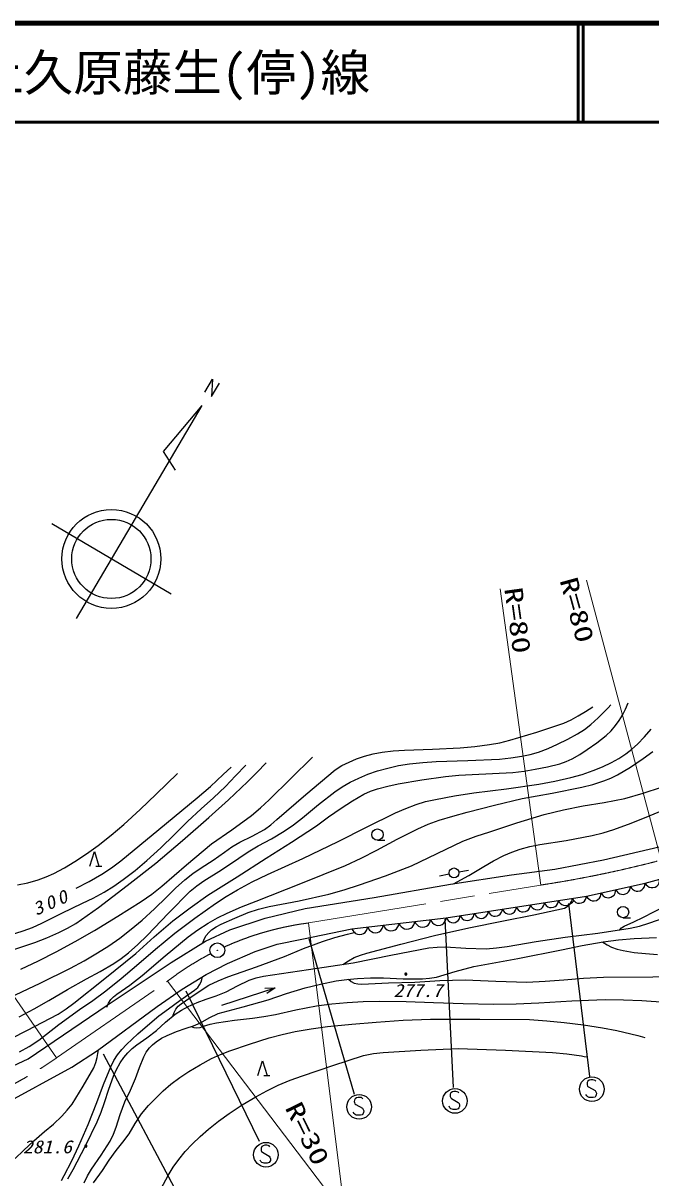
# Model space of a CAD drawing. Units: millimetres, scale not verified. Extents: x 40000 to 680000, y 20000 to 380000.
# Drawn here: x 241663 to 305097, y 263307 to 380000 of the extents above; entities that cross this region are included whole.
import ezdxf
from ezdxf.enums import TextEntityAlignment as Align

# ---------------------------------------------------------------- set-up
doc = ezdxf.new("R2010")
doc.units = ezdxf.units.MM
doc.header["$LTSCALE"] = 1000
doc.linetypes.add('CHAIN', pattern=[18.5, 12, -1.5, 3.5, -1.5])
for name, color, linetype, lineweight in [('M-BGD', 7, 'Continuous', 25), ('M-BGD-HTXT', 7, 'Continuous', 13), ('M-BMK', 2, 'CHAIN', 13), ('M-STR-STRC', 7, 'Continuous', 25), ('M-TTL', 2, 'Continuous', 140), ('M-TTL-LINE', 7, 'Continuous', 50)]:
    doc.layers.add(name, color=color, linetype=linetype, lineweight=lineweight)
doc.layers.add('M-BMK-SRVR', color=7, linetype='Continuous')
doc.layers.add('M-TTL-TXT', color=7, linetype='Continuous')
doc.styles.add('ＭＳ ゴシック', font='')
doc.styles.get('ＭＳ ゴシック').set_extended_font_data('MS Gothic')

# ---------------------------------------------------------------- blocks, each defined once
blk = doc.blocks.new('BUHIN22')
at = {"color": 7, "linetype": 'Continuous', "lineweight": 25}
blk.add_lwpolyline([(-636, -483), (-477, -593), (-307, -659), (-76, -705), (122, -675), (307, -609), (505, -459), (618, -298), (700, -115), (718, 119), (696, 298), (636, 483)], dxfattribs=at)
blk = doc.blocks.new('BUHIN23')
at = {"color": 7, "linetype": 'Continuous', "lineweight": 25}
blk.add_lwpolyline([(-555, -455), (-409, -548), (-253, -602), (-45, -635), (131, -602), (296, -536), (468, -396), (564, -247), (632, -80), (640, 130), (615, 291), (555, 455)], dxfattribs=at)
blk = doc.blocks.new('BUHIN24')
at = {"color": 7, "linetype": 'Continuous', "lineweight": 25}
blk.add_lwpolyline([(-553, -516), (-393, -605), (-226, -651), (-5, -672), (179, -625), (348, -545), (520, -385), (611, -222), (671, -42), (665, 180), (628, 348), (553, 516)], dxfattribs=at)
blk = doc.blocks.new('BUHIN25')
at = {"color": 7, "linetype": 'Continuous', "lineweight": 25}
blk.add_lwpolyline([(-528, -549), (-362, -629), (-192, -666), (32, -675), (214, -618), (379, -529), (543, -359), (626, -190), (676, -6), (658, 217), (612, 383), (528, 549)], dxfattribs=at)
blk = doc.blocks.new('BUHIN34')
at = {"color": 3, "linetype": 'Continuous', "lineweight": 25}
for radius in [746, 22.5]:
    blk.add_circle((0, 0), radius, dxfattribs=at)
blk = doc.blocks.new('BUHIN49')
at = {"color": 7, "linetype": 'Continuous', "lineweight": 25}
blk.add_circle((0, 0), 498, dxfattribs=at)
blk = doc.blocks.new('BUHIN51')
at = {"color": 7, "linetype": 'Continuous', "lineweight": 25}
blk.add_line((506, -568), (1022, -263), dxfattribs=at)
blk.add_lwpolyline([(-14, -875), (-382, 646), (774, -410)], dxfattribs=at)
blk = doc.blocks.new('BUHIN52')
at = {"color": 7, "linetype": 'Continuous', "lineweight": 25}
blk.add_line((292, -494), (934, -114), dxfattribs=at)
blk.add_circle((0, 0), 574, dxfattribs=at)
blk = doc.blocks.new('BUHIN60')
at = {"color": 7, "linetype": 'Continuous', "lineweight": 25}
blk.add_lwpolyline([(-77, 891), (-174, 921), (-277, 911), (-403, 866), (-569, 767), (-687, 647), (-758, 496), (-758, 336), (-690, 209), (-637, 132), (-530, 50), (-420, 35), (367, 43), (489, -16), (611, -125), (677, -261), (700, -385), (681, -527), (543, -674), (296, -820), (179, -867), (48, -879), (-86, -849), (-235, -770)], dxfattribs=at)
blk.add_circle((0, 0), 1244, dxfattribs=at)

msp = doc.modelspace()

# ---------------------------------------------------------------- linework, layer by layer
at = {"layer": 'M-BGD'}
for p, q in [((260026, 342693), (260811, 344022)), ((260811, 344022), (260713, 342282)), ((260713, 342282), (261494, 343620)), ((259739, 341351), (247021, 319828)), ((259739, 341351), (255826, 336694)), ((255826, 336694), (257039, 334816)), ((256608, 322293), (244556, 329415)), ((300292, 295457), (305917, 296776)), ((295397, 294519), (300292, 295457)), ((304509, 293081), (316252, 296338)), ((285690, 294225), (286671, 294416)), ((291022, 293929), (295397, 294519)), ((277147, 291637), (284855, 292991)), ((284712, 294015), (283739, 293786)), ((284855, 292991), (291022, 293929)), ((298596, 291777), (304509, 293081)), ((284418, 289593), (298596, 291777)), ((270153, 290533), (277147, 291637)), ((262549, 288380), (266125, 289561)), ((266125, 289561), (270153, 290533)), ((274895, 288483), (284418, 289593)), ((260084, 287234), (262549, 288380)), ((269828, 287446), (274895, 288483)), ((256612, 285082), (260084, 287234)), ((267322, 286927), (269828, 287446)), ((262310, 284983), (265118, 286193)), ((265118, 286193), (267322, 286927)), ((250174, 280755), (256612, 285082)), ((260150, 283860), (262310, 284983)), ((257731, 282391), (260150, 283860)), ((261741, 280754), (267145, 282520)), ((255225, 280620), (257731, 282391)), ((242188, 275339), (250174, 280755)), ((249179, 276169), (255225, 280620)), ((246587, 274484), (249179, 276169)), ((236981, 272908), (242188, 275339)), ((239674, 270726), (246587, 274484))]:
    msp.add_line(p, q, dxfattribs=at)
for points in [[(238903, 276607), (242057, 278208), (245192, 279868), (246008, 280387), (246790, 280956), (249935, 283453), (253041, 285995), (254892, 287651), (256792, 289269), (258536, 290592), (260319, 291869), (263285, 293717), (266220, 295617), (268778, 297221), (271299, 298874), (272527, 299801), (273795, 300682), (274933, 301401), (276101, 302067), (276773, 302370), (277479, 302621), (278513, 302906), (279562, 303132), (281945, 303537), (284348, 303883), (285698, 304015), (287054, 304086), (289103, 304156), (291155, 304285), (292285, 304411), (293417, 304597), (294655, 304846), (295879, 305153), (296520, 305371), (297146, 305647), (297913, 306091), (298654, 306590), (299629, 307283), (300570, 308025), (301072, 308497), (301531, 309012), (301906, 309519), (302235, 310066), (302528, 310676), (302794, 311311)], [(240330, 281546), (243396, 283000), (246448, 284514), (247833, 285250), (249188, 286038), (250323, 286766), (251432, 287548), (252570, 288428), (253679, 289362), (254929, 290501), (256139, 291686), (257052, 292584), (258009, 293441), (258815, 294056), (259668, 294631), (260853, 295398), (262002, 296215), (262770, 296753), (263578, 297244), (264823, 297847), (266041, 298505), (266688, 298984), (267310, 299521), (270238, 302059), (273202, 304549), (273884, 304966), (274598, 305330), (275365, 305652), (276153, 305918), (277035, 306147), (277930, 306317), (279062, 306457), (280208, 306539), (283019, 306628), (285827, 306777), (287311, 306907), (288789, 307097), (289821, 307284), (290838, 307528), (293570, 308363), (296288, 309256), (297031, 309590), (297758, 309983), (298500, 310437), (299242, 310917)], [(241250, 279585), (242776, 280381), (244272, 281230), (246148, 282352), (248056, 283423), (249454, 284162), (250826, 284956), (251583, 285471), (252305, 286037), (253269, 286894), (254199, 287801), (256346, 290056), (258540, 292274), (259206, 292825), (259918, 293336), (261694, 294441), (263445, 295602), (264415, 296253), (265417, 296853), (266749, 297563), (268056, 298329), (268991, 298975), (269900, 299679), (271512, 301032), (273157, 302334), (273916, 302836), (274709, 303288), (275585, 303715), (276487, 304089), (277486, 304434), (278508, 304723), (279592, 304964), (280697, 305148), (282048, 305298), (283406, 305388), (286612, 305478), (289814, 305630), (290930, 305740), (292046, 305912), (292895, 306096), (293727, 306339), (294700, 306700), (295663, 307123), (296694, 307626), (297694, 308181), (298381, 308626), (299031, 309119), (299773, 309784), (300486, 310503), (300776, 310810), (301064, 311119)], [(241311, 276031), (242286, 276598), (243237, 277220), (245278, 278797), (247354, 280323), (248699, 281238), (250011, 282205), (251587, 283454), (253133, 284756), (255054, 286418), (257010, 288031), (259030, 289546), (261098, 291021), (262190, 291744), (263321, 292421), (264825, 293213), (266356, 293952), (269937, 295592), (273493, 297287), (276376, 298763), (279291, 300187), (280326, 300644), (281382, 301045), (282339, 301329), (283322, 301557), (285260, 301910), (287213, 302205), (290494, 302612), (293766, 303079), (295384, 303392), (296994, 303764), (298138, 304084), (299265, 304463), (300198, 304837), (301111, 305268), (301860, 305684), (302575, 306151), (303185, 306620), (303754, 307134), (304458, 307865), (305131, 308651)], [(241418, 284400), (243217, 285244), (244990, 286142), (246939, 287199), (248868, 288315), (251248, 289751), (253604, 291245), (254657, 291985), (255683, 292781), (258181, 294941), (260713, 297052), (262744, 298469), (264738, 299935), (265654, 300702), (266539, 301523), (268717, 303680), (270914, 305824)], [(250119, 280553), (250299, 280964), (250532, 281345), (250813, 281620), (251148, 281860), (252442, 282794), (253689, 283767), (256002, 285736), (258354, 287659), (259335, 288368), (260358, 289033), (261303, 289577), (262283, 290071), (263728, 290701), (265199, 291276), (269720, 293050), (274229, 294883), (275819, 295632), (277391, 296440), (279450, 297533), (281546, 298578), (282608, 299042), (283690, 299449), (285092, 299877), (286523, 300251), (289307, 300987), (292098, 301662), (295105, 302194), (298109, 302786), (299232, 303072), (300349, 303420), (301053, 303698), (301733, 304031), (303038, 304827), (304320, 305680), (305306, 306379)], [(238574, 287286), (241671, 288257), (242617, 288619), (243551, 289041), (245582, 290074), (247650, 291059), (248759, 291586), (249840, 292167), (250823, 292781), (251775, 293446), (252986, 294385), (254167, 295375), (255575, 296651), (256942, 297970), (258283, 299315), (259665, 300613), (260899, 301718), (262099, 302872), (263134, 303939), (264182, 305008)], [(238608, 285670), (242840, 287093), (244065, 287565), (245273, 288094), (246134, 288533), (246975, 289030), (248136, 289811), (249265, 290645), (252192, 292865), (255072, 295126), (257773, 297406), (260443, 299739), (262410, 301510), (264346, 303332), (265285, 304284), (266207, 305253)], [(247022, 292584), (248343, 293267), (249632, 294002), (250606, 294644), (251547, 295337), (255394, 298520), (259251, 301698), (260591, 302855), (261890, 304055), (262295, 304441), (262700, 304828)], [(241098, 292910), (242141, 293134), (243176, 293419), (243980, 293718), (244763, 294074), (245834, 294645), (246883, 295273), (248076, 296056), (249242, 296894), (250562, 297933), (251843, 299019), (253491, 300533), (255106, 302098), (256185, 303134), (257277, 304171)], [(259820, 287046), (259964, 287437), (260167, 287811), (260417, 288113), (260709, 288370), (261175, 288675), (261683, 288935), (263047, 289557), (264419, 290116), (265464, 290451), (266525, 290727), (269542, 291315), (272549, 291963), (274104, 292412), (275650, 292921), (278283, 293844), (280904, 294826), (283490, 296102), (286101, 297322), (287446, 297823), (288820, 298271), (291551, 299171), (294301, 300014), (296263, 300484), (298245, 300896), (300365, 301238), (302472, 301639), (304314, 302189), (306154, 302802)], [(285137, 293034), (286684, 293871), (288210, 294765), (289202, 295345), (290231, 295876), (291039, 296220), (291878, 296512), (292858, 296780), (293863, 296992), (296521, 297415), (299164, 297897), (300265, 298173), (301351, 298507), (303106, 299153), (304853, 299861), (306583, 300557)], [(301933, 288325), (302135, 288561), (302380, 288753), (303389, 289185), (304366, 289669), (306431, 290749), (308474, 291885), (309474, 292529), (310511, 293124), (312192, 293929), (313861, 294796), (314331, 295145), (314763, 295541), (314877, 295653), (314997, 295773)], [(273969, 284871), (274536, 285252), (275128, 285578), (275749, 285817), (276404, 286004), (279816, 286939), (283230, 287813), (286703, 288582), (290188, 289293), (293270, 289896), (296374, 290566), (296721, 290785), (297046, 291064), (297169, 291182), (297299, 291310)], [(246185, 263211), (246707, 264159), (247959, 266555), (249148, 268962), (249545, 269934), (249885, 270929), (250312, 272277), (250794, 273600), (251106, 274278), (251475, 274931), (251838, 275461), (252248, 275953), (252684, 276376), (253160, 276752), (254166, 277447), (255137, 278192), (256066, 279047), (257034, 279857), (257662, 280259), (258332, 280616), (259242, 281018), (260175, 281365), (261180, 281706), (262169, 282106), (263330, 282732), (264510, 283301), (265228, 283533), (265968, 283708), (270516, 284354), (275007, 285053), (278812, 285829), (282647, 286549), (283491, 286636), (284347, 286663), (286403, 286533), (288467, 286464), (289510, 286545), (290561, 286688), (293498, 287193), (296440, 287638), (299732, 288054), (303015, 288530), (303951, 288761), (304881, 289053), (306541, 289635)], [(247826, 262814), (248176, 263515), (248584, 264196), (249544, 265597), (250451, 267027), (250794, 267713), (251083, 268424), (251481, 269709), (251939, 270981), (252512, 272159), (253029, 273362), (253413, 274454), (253856, 275535), (254113, 275998), (254425, 276435), (254740, 276768), (255105, 277066), (255646, 277411), (256215, 277702), (257159, 278088), (258138, 278422), (258878, 278667), (259592, 278967), (260469, 279467), (261377, 279915), (263903, 280585), (266424, 281315), (268291, 281946), (270175, 282520), (271720, 282892), (273289, 283207), (274365, 283370), (275446, 283473), (276751, 283526), (278072, 283520), (280054, 283437), (282031, 283416), (282733, 283481), (283424, 283605), (285307, 284169), (287211, 284675), (291643, 285490), (296062, 286364), (298156, 286785), (300261, 287147), (301828, 287348), (303412, 287491), (305648, 287615)], [(256794, 279661), (256920, 280031), (257098, 280366), (257339, 280648), (257637, 280902), (259048, 281878), (260444, 282772), (261389, 283222), (262360, 283618), (265237, 284630), (268086, 285695), (269990, 286475), (271918, 287199), (273164, 287597), (274425, 287937), (274831, 288038), (275247, 288139)], [(300257, 287129), (300677, 286848), (301127, 286621), (301702, 286424), (302300, 286284), (303413, 286097), (304536, 285970), (305749, 285889)], [(245552, 263061), (245827, 263536), (246592, 265020), (247305, 266534), (248231, 268711), (249104, 270917), (249785, 272741), (250522, 274544), (250832, 275159), (251199, 275751), (251625, 276290), (252105, 276799), (253263, 277879), (254472, 278923), (255394, 279670), (256359, 280375), (257483, 281232), (258646, 282042), (258994, 282276), (259304, 282560), (259499, 282815), (259645, 283109), (259724, 283365), (259785, 283638)], [(274547, 283374), (274813, 283151), (275103, 282988), (275490, 282912), (275906, 282894), (278570, 283029), (281233, 283102), (283785, 283245), (286338, 283326), (289442, 283179), (292555, 283093), (294419, 283182), (296283, 283331), (298286, 283499), (300292, 283606), (305278, 283632), (310274, 283685), (312491, 283677), (314708, 283609), (316833, 283529), (318961, 283508), (320851, 283550), (322740, 283619)], [(266105, 282483), (267145, 282520), (266283, 281939)], [(258644, 278608), (258913, 278505), (259197, 278462), (259547, 278514), (259900, 278630), (260556, 278841), (261219, 278991), (263013, 279251), (264829, 279454), (265997, 279606), (267154, 279819), (269230, 280280), (271317, 280683), (272858, 280895), (274417, 281048), (276031, 281142), (277649, 281176), (280377, 281136), (283115, 281035), (286144, 280927), (289182, 280879), (291470, 280906), (293766, 280994), (297107, 281187), (300460, 281320), (302329, 281309), (304197, 281238), (306557, 281082)], [(248764, 262800), (249678, 264042), (250346, 265084), (251063, 266089), (251750, 266908), (252386, 267760), (252972, 268791), (253613, 269797), (254327, 270616), (255096, 271405), (255819, 272108), (256589, 272772), (257487, 273437), (258422, 274054), (259551, 274739), (260706, 275369), (261612, 275784), (262543, 276145), (264529, 276825), (266542, 277450), (267833, 277798), (269149, 278089), (270773, 278375), (272418, 278603), (274864, 278857), (277324, 279053), (280078, 279230), (282843, 279348), (287827, 279347), (292821, 279297), (294585, 279191), (296346, 279025), (298280, 278786), (300218, 278485), (301660, 278204), (303086, 277864), (303780, 277682), (304483, 277493)], [(240868, 265268), (241719, 266071), (242752, 267057), (243833, 268005), (244719, 268750), (245566, 269541), (246113, 270137), (246613, 270771), (247737, 272587), (248814, 274443), (249017, 274955), (249161, 275484), (249231, 275865), (249288, 276250)], [(255606, 262225), (256329, 263561), (256842, 264382), (257405, 265169), (258048, 265961), (258743, 266721), (259545, 267502), (260388, 268238), (261417, 269049), (262484, 269812), (263808, 270682), (265166, 271502), (266278, 272114), (267425, 272676), (268643, 273175), (269884, 273619), (272973, 274681), (276066, 275681), (277055, 275863), (278055, 275986), (281854, 276214), (285629, 276381), (290393, 276215), (295166, 275988), (296616, 275843), (298070, 275637), (298366, 275591), (298672, 275543)]]:
    msp.add_lwpolyline(points, dxfattribs=at)
for radius in [5000, 4000]:
    msp.add_circle((250582, 325854), radius, dxfattribs=at)
at = {"layer": 'M-BGD-HTXT'}
for p, q in [((298575, 323699), (306146, 295421)), ((289860, 322846), (293967, 292899)), ((228114, 299838), (245049, 275428)), ((270500, 289068), (274171, 259608)), ((256267, 283193), (274171, 259608))]:
    msp.add_line(p, q, dxfattribs=at)
at = {"layer": 'M-BMK'}
for p, q in [((270500, 289068), (293967, 292899)), ((245049, 275428), (256267, 283193))]:
    msp.add_line(p, q, dxfattribs=at)
for centre, radius, start, end in [((276472, 408037), 116460, 278.63977, 284.76184), ((274286, 259717), 29594, 97.34961, 114.58923), ((274286, 259717), 29594, 117.49304, 127.50757), ((219539, 312424), 44938, 284.83643, 304.58704)]:
    msp.add_arc(centre, radius, start, end, dxfattribs=at)
at = {"layer": 'M-STR-STRC'}
for p, q in [((296783, 291045), (298878, 273546)), ((284275, 289444), (285126, 272443)), ((270550, 287511), (275109, 271763)), ((258110, 282198), (265516, 267009)), ((249767, 275842), (258470, 259454))]:
    msp.add_line(p, q, dxfattribs=at)
at = {"layer": 'M-TTL'}
msp.add_line((680000, 380000), (40000, 380000), dxfattribs=at)
at = {"layer": 'M-TTL-LINE'}
for p, q in [((297750, 380000), (297750, 370000)), ((298250, 380000), (298250, 370000)), ((40000, 370000), (680000, 370000))]:
    msp.add_line(p, q, dxfattribs=at)

# ---------------------------------------------------------------- block references
at = {"layer": 'M-BGD', "rotation": 329.42002}
for name, p in [('BUHIN52', (277467, 297994)), ('BUHIN51', (248866, 295538)), ('BUHIN49', (285199, 294130)), ('BUHIN24', (300813, 292266)), ('BUHIN24', (302292, 292592)), ('BUHIN24', (303770, 292918)), ('BUHIN25', (305243, 293284)), ('BUHIN23', (295051, 291231)), ('BUHIN23', (296469, 291449)), ('BUHIN23', (297887, 291667)), ('BUHIN24', (299335, 291940)), ('BUHIN23', (286545, 289920)), ('BUHIN23', (287962, 290139)), ('BUHIN23', (289380, 290357)), ('BUHIN23', (290798, 290575)), ('BUHIN23', (292216, 290794)), ('BUHIN23', (293633, 291012)), ('BUHIN52', (302283, 290174)), ('BUHIN22', (277276, 288760)), ('BUHIN22', (278863, 288945)), ('BUHIN22', (280450, 289130)), ('BUHIN22', (282037, 289315)), ('BUHIN22', (283624, 289500)), ('BUHIN23', (285127, 289702)), ('BUHIN22', (275688, 288575)), ('BUHIN51', (265851, 274398))]:
    msp.add_blockref(name, p, dxfattribs=at)
at = {"layer": 'M-BMK-SRVR', "rotation": 329.42002}
msp.add_blockref('BUHIN34', (261291, 286311), dxfattribs=at)
at = {"layer": 'M-STR-STRC', "rotation": 329.42002}
for p in [(299133, 272273), (275618, 270490), (285296, 271084), (266195, 265651)]:
    msp.add_blockref('BUHIN60', p, dxfattribs=at)

# ---------------------------------------------------------------- texts
at = {"layer": 'M-BGD-HTXT', "style": 'ＭＳ ゴシック'}
for s, height, rotation, width, p in [('R=80', 1833, 285.4, 1.35, (295329, 323565)), ('R=80', 1833, 277.8, 1.35, (289732, 322792)), ('・', 1320, 0.1, 0.85, (279575, 282821)), ('R=30', 1833, 296.2, 1.35, (267590, 270162)), ('・', 1320, 0.1, 0.85, (247244, 265440))]:
    msp.add_text(s, height=height, rotation=rotation, dxfattribs=dict(at, width=width)).set_placement(p, align=Align.BOTTOM_LEFT)
at = {"layer": 'M-BGD-HTXT', "style": 'ＭＳ ゴシック', "oblique": 15, "width": 1.1}
for s, p in [('277.7', (279083, 281186)), ('281.6', (241653, 265388))]:
    msp.add_text(s, height=1320, rotation=0.1, dxfattribs=at).set_placement(p, align=Align.BOTTOM_LEFT)
at = {"layer": 'M-BGD-HTXT', "insert": (242997, 289765), "char_height": 1320, "attachment_point": 7, "rotation": 23.7, "style": 'ＭＳ ゴシック'}
msp.add_mtext('\\T1.33;\\W1.1;\\Q15;300', dxfattribs=at)
at = {"layer": 'M-TTL-TXT', "style": 'ＭＳ ゴシック'}
msp.add_text('一般県道上久原藤生(停)線', height=3666, dxfattribs=at).set_placement((216734, 375000), align=Align.MIDDLE_LEFT)

doc.saveas('drawing.dxf')
